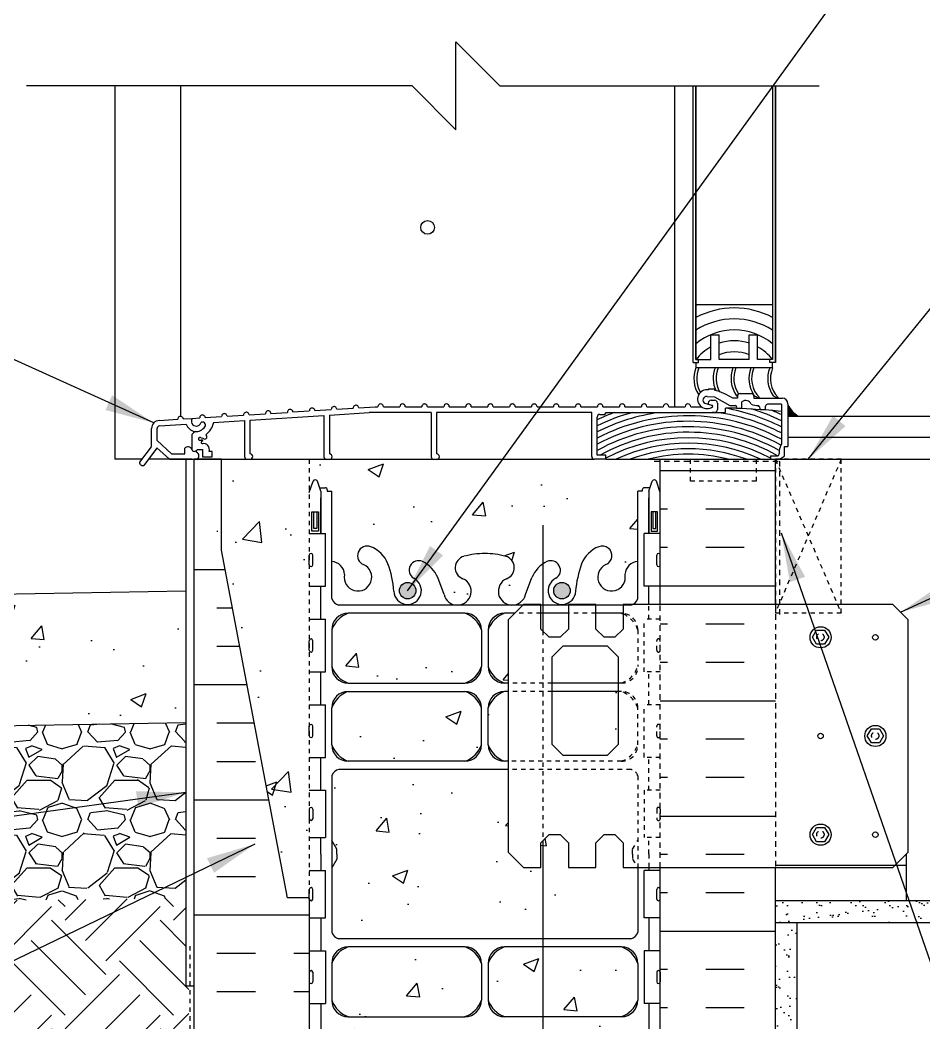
# Model space of a CAD drawing. Header units: inches. Extents: x 423 to 476.7, y 644.2 to 711.3.
# Drawn here: x 441.05 to 461.66, y 659.38 to 682.24 of the extents above; entities that cross this region are included whole.
import ezdxf

# ---------------------------------------------------------------- set-up
doc = ezdxf.new("R2010")
doc.units = ezdxf.units.IN
doc.header["$LTSCALE"] = 0.5
doc.header["$MEASUREMENT"] = 0
doc.linetypes.add('DASHED2', pattern=[0.375, 0.25, -0.125])
doc.linetypes.add('HIDDEN2', pattern=[0.1875, 0.125, -0.0625])
for name, color, linetype in [('HATCH', 12, 'Continuous'), ('Hidden2', 12, 'HIDDEN2'), ('line25', 2, 'Continuous'), ('LINE3', 3, 'Continuous'), ('LINE50', 5, 'Continuous'), ('LINE65', 3, 'Continuous'), ('LINE9', 9, 'Continuous'), ('TEXT', 4, 'Continuous'), ('Web_Edge', 9, 'Continuous')]:
    doc.layers.add(name, color=color, linetype=linetype)
doc.styles.add('DIM', font='romans.shx', dxfattribs={"width": 0.7})
doc.dimstyles.new('ext_12', dxfattribs={"dimscale": 12, "dimtxt": 0.09375, "dimasz": 0.09375, "dimexe": 0.09375, "dimexo": 0.0625, "dimgap": 0.0625, "dimtad": 1, "dimdec": 1, "dimzin": 3, "dimdsep": 46, "dimlunit": 4, "dimtxsty": 'DIM', "dimcen": 0.09, "dimdle": 0.09375, "dimclrt": 4, "dimadec": 0, "dimazin": 0, "dimtfac": 1, "dimtdec": 1, "dimtmove": 2, "dimatfit": 3, "dimfxl": 1, "dimfrac": 2, "dimtolj": 1, "dimtzin": 0, "dimarcsym": 0})
pattern_1 = [(50, (0, 0), (3.586301, -0.313761), [0.375, -4.125]), (355, (0, 0), (-0.693757, 3.76096), [0.3, -3.3]), (100.45144, (0.299, -0.026), (2.892544, 3.4472), [0.318701, -3.50571]), (46.1842, (0, 1), (5.336207, -0.827596), [0.5625, -6.1875]), (96.63564, (0.4447, 0.931), (4.67331, 4.870593), [0.47805, -5.25857]), (351.1842, (0, 1), (4.67331, 4.870593), [0.45, -4.95]), (21, (0.5, 0.75), (2.984535, -2.013094), [0.375, -4.125]), (326, (0.5, 0.75), (1.216577, 3.62575), [0.3, -3.3]), (71.45144, (0.7487, 0.5822), (4.201112, 1.612656), [0.318701, -3.50571]), (37.5, (0, 0), (0.0607993, 1.6644693), [0, -3.26, 0, -3.35, 0, -3.3125]), (7.5, (0, 0), (1.3153477, 1.9720586), [0, -1.91, 0, -3.185, 0, -1.2625]), (327.5, (-1.115, 0), (2.6691122, -0.1127744), [0, -1.25, 0, -3.9, 0, -5.175]), (317.5, (-1.615, 0), (2.915931, 0.500525), [0, -1.625, 0, -2.59, 0, -3.675])]

msp = doc.modelspace()

# ---------------------------------------------------------------- hatches: boundary and pattern name
at = {"layer": 'HATCH'}
h = msp.add_hatch(dxfattribs=at)
h.set_pattern_fill('AR-CONC', color=256, scale=0.5)
h.set_pattern_definition(pattern_1)
h.paths.add_polyline_path([(447.645, 672.228), (446.958, 672.228), (445.645, 672.228), (445.645, 670.156), (447.145, 662.228), (447.645, 662.228)])
h.paths.add_polyline_path([(444.833, 669.227), (427.282, 668.931), (427.282, 668.432), (426.282, 667.432), (428.282, 667.432), (427.282, 666.432), (427.282, 665.932), (444.833, 666.224)])
edge = h.paths.add_edge_path()
edge.add_line((455.645, 710.258), (452.801, 710.258))
edge.add_line((452.801, 710.258), (451.801, 711.258))
edge.add_line((451.801, 711.258), (451.801, 709.258))
edge.add_line((451.801, 709.258), (450.801, 710.258))
edge.add_line((450.801, 710.258), (447.645, 710.258))
edge.add_line((447.645, 710.258), (447.645, 707.485))
edge.add_arc((447.991, 707.846), 0.5, 226.2109, 246.4218)
edge.add_line((447.791, 707.388), (447.881, 707.388))
edge.add_line((447.881, 707.388), (447.881, 707.346))
edge.add_arc((447.741, 707.139), 0.25, 0, 55.9442, ccw=False)
edge.add_line((447.991, 707.139), (447.991, 707.071))
edge.add_arc((447.929, 707.071), 0.0625, -90, 0, ccw=False)
edge.add_line((447.929, 707.009), (447.881, 707.009))
edge.add_line((447.881, 707.009), (447.881, 706.939))
edge.add_line((447.881, 706.939), (447.986, 706.939))
edge.add_arc((447.864, 706.596), 0.364, 32.0424, 70.3387, ccw=False)
edge.add_arc((448.787, 707.207), 0.743, 214.228, 253.8107)
edge.add_spline(control_points=[(448.579, 706.493), (450.017, 706.173)], knot_values=[0, 0, 1, 1], degree=1, periodic=0)
edge.add_arc((450.573, 709.105), 2.984, 259.2546, 270.0995)
edge.add_line((450.578, 706.121), (451.645, 706.105))
edge.add_line((451.645, 706.105), (452.712, 706.121))
edge.add_arc((452.717, 709.105), 2.984, 269.9005, 280.7454)
edge.add_spline(control_points=[(453.273, 706.173), (454.711, 706.493)], knot_values=[0, 0, 1, 1], degree=1, periodic=0)
edge.add_arc((454.503, 707.207), 0.743, 286.1893, 325.772)
edge.add_arc((455.426, 706.596), 0.364, 109.6613, 147.9576, ccw=False)
edge.add_line((455.304, 706.939), (455.409, 706.939))
edge.add_line((455.409, 706.939), (455.409, 707.009))
edge.add_line((455.409, 707.009), (455.362, 707.009))
edge.add_arc((455.362, 707.071), 0.0625, 180, 270, ccw=False)
edge.add_line((455.299, 707.071), (455.299, 707.139))
edge.add_arc((455.549, 707.139), 0.25, 124.0558, 180, ccw=False)
edge.add_line((455.409, 707.346), (455.409, 707.388))
edge.add_line((455.409, 707.388), (455.499, 707.388))
edge.add_arc((455.299, 707.846), 0.5, 293.5782, 313.7891)
edge.add_line((455.645, 707.485), (455.645, 710.258))
h.paths.add_polyline_path([(455.645, 703.293, 0.088416), (455.499, 703.39), (455.409, 703.39), (455.409, 703.432, -0.249069), (455.299, 703.639), (455.299, 703.706, -0.414214), (455.362, 703.769), (455.409, 703.769), (455.409, 703.839), (455.304, 703.839, 0.085348), (454.975, 703.763, -0.669601), (454.842, 703.884, 2.087231), (454.408, 703.659, -1), (454.245, 703.25, -0.21345), (453.853, 703.639, -0.069923), (453.716, 704.283, 1.629604), (453.245, 703.982, -0.994662), (453.062, 703.587, -0.173075), (452.716, 703.954), (452.574, 704.341, 1.612474), (452.142, 703.981, -0.734872), (452.119, 703.47, -0.068475), (451.645, 703.408, -0.068475), (451.171, 703.47, -0.734872), (451.148, 703.981, 1.612474), (450.716, 704.341), (450.574, 703.954, -0.173075), (450.228, 703.587, -0.994662), (450.046, 703.982, 1.629604), (449.574, 704.283, -0.069923), (449.438, 703.639, -0.21345), (449.045, 703.25, -1), (448.882, 703.659, 2.087231), (448.448, 703.884, -0.669601), (448.316, 703.763, 0.085348), (447.986, 703.839), (447.881, 703.839), (447.881, 703.769), (447.929, 703.769, -0.414214), (447.991, 703.706), (447.991, 703.639, -0.249069), (447.881, 703.432), (447.881, 703.39), (447.791, 703.39, 0.088416), (447.645, 703.293), (447.645, 701.258), (447.645, 699.224, 0.088416), (447.791, 699.127), (447.881, 699.127), (447.881, 699.085, -0.249069), (447.991, 698.878), (447.991, 698.81, -0.414214), (447.929, 698.748), (447.881, 698.748), (447.881, 698.678), (447.986, 698.678, 0.085348), (448.316, 698.753, -0.669601), (448.448, 698.633, 2.087231), (448.882, 698.858, -1), (449.045, 699.266, -0.21345), (449.438, 698.877, -0.069923), (449.574, 698.233, 1.629604), (450.046, 698.534, -0.994662), (450.228, 698.929, -0.173075), (450.574, 698.562), (450.716, 698.176, 1.612474), (451.148, 698.535, -0.734872), (451.171, 699.046, -0.068475), (451.645, 699.108, -0.068475), (452.119, 699.046, -0.734872), (452.142, 698.535, 1.612474), (452.574, 698.176), (452.716, 698.562, -0.173075), (453.062, 698.929, -0.994662), (453.245, 698.534, 1.629604), (453.716, 698.233, -0.069923), (453.853, 698.877, -0.21345), (454.245, 699.266, -1), (454.408, 698.858, 2.087231), (454.842, 698.633, -0.669601), (454.975, 698.753, 0.085348), (455.304, 698.678), (455.409, 698.678), (455.409, 698.748), (455.362, 698.748, -0.414214), (455.299, 698.81), (455.299, 698.878, -0.249069), (455.409, 699.085), (455.409, 699.127), (455.499, 699.127, 0.088416), (455.645, 699.224), (455.645, 701.258)])
edge = h.paths.add_edge_path()
edge.add_arc((455.299, 694.671), 0.5, 46.2109, 66.4218)
edge.add_line((455.499, 695.129), (455.409, 695.129))
edge.add_line((455.409, 695.129), (455.409, 695.171))
edge.add_arc((455.549, 695.378), 0.25, 180, 235.9442, ccw=False)
edge.add_line((455.299, 695.378), (455.299, 695.445))
edge.add_arc((455.362, 695.445), 0.0625, 90, 180, ccw=False)
edge.add_line((455.362, 695.508), (455.409, 695.508))
edge.add_line((455.409, 695.508), (455.409, 695.578))
edge.add_line((455.409, 695.578), (455.304, 695.578))
edge.add_arc((455.426, 695.92), 0.364, 212.0424, 250.3387, ccw=False)
edge.add_arc((454.503, 695.309), 0.743, 34.228, 73.8107)
edge.add_spline(control_points=[(454.711, 696.023), (453.273, 696.344)], knot_values=[0, 0, 1, 1], degree=1, periodic=0)
edge.add_arc((452.717, 693.412), 2.984, 79.2546, 90.0995)
edge.add_line((452.712, 696.396), (451.645, 696.412))
edge.add_line((451.645, 696.412), (450.578, 696.396))
edge.add_arc((450.573, 693.412), 2.984, 89.9005, 100.7454)
edge.add_spline(control_points=[(450.017, 696.344), (448.579, 696.023)], knot_values=[0, 0, 1, 1], degree=1, periodic=0)
edge.add_arc((448.787, 695.309), 0.743, 106.1893, 145.772)
edge.add_arc((447.864, 695.92), 0.364, 289.6613, 327.9576, ccw=False)
edge.add_line((447.986, 695.578), (447.881, 695.578))
edge.add_line((447.881, 695.578), (447.881, 695.508))
edge.add_line((447.881, 695.508), (447.929, 695.508))
edge.add_arc((447.929, 695.445), 0.0625, 0, 90, ccw=False)
edge.add_line((447.991, 695.445), (447.991, 695.378))
edge.add_arc((447.741, 695.378), 0.25, 304.0558, 360, ccw=False)
edge.add_line((447.881, 695.171), (447.881, 695.129))
edge.add_line((447.881, 695.129), (447.791, 695.129))
edge.add_arc((447.991, 694.671), 0.5, 113.5782, 133.7891)
edge.add_line((447.645, 695.032), (447.645, 692.258))
edge.add_line((447.645, 692.258), (455.645, 692.258))
edge.add_line((455.645, 692.258), (455.645, 695.032))
h = msp.add_hatch(dxfattribs=at)
h.set_pattern_fill('INSUL', color=256, scale=7, style=0)
h.set_pattern_definition([(180, (3381.8066, 257.218), (0, 2.625), []), (180, (3381.8066, 258.093), (0, 2.625), [0.875, -0.875]), (180, (3381.8066, 258.968), (0, 2.625), [0.875, -0.875])])
h.paths.add_polyline_path([(458.27, 654.228), (457.833, 654.228), (457.833, 654.728), (456.333, 654.728), (456.333, 654.228), (455.645, 654.228), (455.645, 672.228), (456.333, 672.228), (456.333, 672.728), (457.833, 672.728), (457.833, 672.228), (458.27, 672.228)])
h = msp.add_hatch(dxfattribs=at)
h.set_pattern_fill('INSUL', color=256, scale=7, style=0)
h.set_pattern_definition([(0, (-2482.212, 202.4649), (0, 2.625), []), (0, (-2482.212, 203.3399), (0, 2.625), [0.875, -0.875]), (0, (-2482.212, 204.2149), (0, 2.625), [0.875, -0.875])])
edge = h.paths.add_edge_path()
edge.add_line((447.645, 662.228), (447.145, 662.228))
edge.add_line((447.145, 662.228), (445.395, 671.478))
edge.add_line((445.395, 671.478), (445.395, 672.228))
edge.add_line((445.395, 672.228), (445.02, 672.228))
edge.add_line((445.02, 672.228), (445.02, 654.228))
edge.add_line((445.02, 654.228), (445.458, 654.228))
edge.add_line((445.458, 654.228), (445.458, 654.728))
edge.add_line((445.458, 654.728), (446.958, 654.728))
edge.add_line((446.958, 654.728), (446.958, 654.228))
edge.add_line((446.958, 654.228), (447.395, 654.228))
edge.add_line((447.645, 662.228), (447.645, 654.228))
h = msp.add_hatch(dxfattribs=at)
h.set_pattern_fill('AR-CONC', color=256, scale=0.5)
h.set_pattern_definition(pattern_1)
h.paths.add_polyline_path([(455.135, 671.499), (455.235, 671.499), (455.235, 671.529, -0.414214), (455.285, 671.579), (455.411, 671.579), (455.454, 671.71, -0.725737), (455.56, 671.729), (455.645, 671.468), (455.645, 672.228), (454.406, 672.228), (454.145, 672.228), (447.645, 672.228), (447.645, 671.468), (447.724, 671.71, -0.725737), (447.83, 671.729), (447.879, 671.579), (448.005, 671.579, -0.414214), (448.055, 671.529), (448.055, 671.499), (448.155, 671.499), (448.155, 669.897, -0.380397), (448.448, 669.602, 2.087231), (448.882, 669.827, -1), (449.045, 670.236, -0.21345), (449.438, 669.846, -0.069923), (449.574, 669.203, 1.629604), (450.046, 669.504, -0.994662), (450.228, 669.898, -0.173075), (450.574, 669.532), (450.716, 669.145, 1.612474), (451.148, 669.504, -0.734872), (451.171, 670.015, -0.068475), (451.645, 670.078, -0.068475), (452.119, 670.015, -0.734872), (452.142, 669.504, 1.612474), (452.574, 669.145), (452.716, 669.532, -0.173075), (453.062, 669.898, -0.994662), (453.245, 669.504, 1.629604), (453.716, 669.203, -0.069923), (453.853, 669.846, -0.21345), (454.245, 670.236, -1), (454.408, 669.827, 2.087231), (454.842, 669.602, -0.380392), (455.135, 669.897)])
h.paths.add_polyline_path([(454.685, 667.728), (454.435, 667.978), (453.435, 667.978), (453.185, 667.728), (453.185, 667.126), (454.685, 667.126)])
h.paths.add_polyline_path([(454.685, 666.935), (453.185, 666.935), (453.185, 665.728), (453.435, 665.478), (454.435, 665.478), (454.685, 665.728)])
h.paths.add_polyline_path([(452.176, 666.935), (452.096, 666.935, 0.225652), (451.721, 666.56), (451.721, 665.719, 0.225652), (452.096, 665.344), (452.176, 665.344)])
h.paths.add_polyline_path([(451.569, 666.56, 0.225652), (451.194, 666.935), (448.53, 666.935, 0.225652), (448.155, 666.56), (448.155, 665.719, 0.225652), (448.53, 665.344), (451.194, 665.344, 0.225652), (451.569, 665.719)])
h.paths.add_polyline_path([(451.569, 668.342, 0.225652), (451.194, 668.717), (448.53, 668.717, 0.225652), (448.155, 668.342), (448.155, 667.501, 0.225652), (448.53, 667.126), (451.194, 667.126, 0.225652), (451.569, 667.501)])
h.paths.add_polyline_path([(452.176, 668.567), (452.326, 668.717), (452.096, 668.717, 0.225652), (451.721, 668.342), (451.721, 667.501, 0.225652), (452.096, 667.126), (452.176, 667.126)])
h.paths.add_polyline_path([(452.176, 665.157), (448.316, 665.157, 0.268156), (448.155, 665.009), (448.155, 663.54), (448.275, 663.34), (448.275, 663.228), (448.275, 663.115), (448.155, 662.915), (448.155, 661.446, 0.268156), (448.316, 661.298), (454.974, 661.298, 0.268138), (455.135, 661.446), (455.135, 662.915), (455.132, 662.92), (454.801, 662.92), (454.801, 663.483), (454.614, 663.67), (454.364, 663.67), (454.176, 663.483), (454.176, 662.92), (453.551, 662.92), (453.551, 663.483), (453.364, 663.67), (453.114, 663.67), (452.926, 663.483), (452.926, 662.92), (452.53, 662.92), (452.176, 663.274)])
h.paths.add_polyline_path([(451.569, 658.954, 0.225652), (451.194, 659.329), (448.53, 659.329, 0.225652), (448.155, 658.954), (448.155, 658.114, 0.225652), (448.53, 657.739), (451.194, 657.739, 0.225652), (451.569, 658.114)])
h.paths.add_polyline_path([(451.569, 660.736, 0.225652), (451.194, 661.111), (448.53, 661.111, 0.225652), (448.155, 660.736), (448.155, 659.895, 0.225652), (448.53, 659.52), (451.194, 659.52, 0.225652), (451.569, 659.895)])
h.paths.add_polyline_path([(455.135, 660.736, 0.225652), (454.76, 661.111), (452.096, 661.111, 0.225652), (451.721, 660.736), (451.721, 659.895, 0.225652), (452.096, 659.52), (454.76, 659.52, 0.225652), (455.135, 659.895)])
h.paths.add_polyline_path([(455.135, 658.954, 0.225652), (454.76, 659.329), (452.096, 659.329, 0.225652), (451.721, 658.954), (451.721, 658.114, 0.225652), (452.096, 657.739), (454.76, 657.739, 0.225652), (455.135, 658.114)])
h.paths.add_polyline_path([(455.235, 654.926), (455.235, 654.956), (455.135, 654.956), (455.135, 656.558, -0.380392), (454.842, 656.853, 2.087231), (454.408, 656.628, -1), (454.245, 656.22, -0.21345), (453.853, 656.609, -0.069923), (453.716, 657.253, 1.629604), (453.245, 656.951, -0.994662), (453.062, 656.557, -0.173075), (452.716, 656.923), (452.574, 657.31, 1.612474), (452.142, 656.951, -0.734872), (452.119, 656.44, -0.068475), (451.645, 656.378, -0.068475), (451.171, 656.44, -0.734872), (451.148, 656.951, 1.612474), (450.716, 657.31), (450.574, 656.923, -0.173075), (450.228, 656.557, -0.994662), (450.046, 656.951, 1.629604), (449.574, 657.253, -0.069923), (449.438, 656.609, -0.21345), (449.045, 656.22, -1), (448.882, 656.628, 2.087231), (448.448, 656.853, -0.380397), (448.155, 656.558), (448.155, 654.956), (448.055, 654.956), (448.055, 654.926, -0.414214), (448.005, 654.876), (447.879, 654.876), (447.836, 654.745, -0.725737), (447.73, 654.726), (447.645, 654.987), (447.645, 652.193, 0.088416), (447.791, 652.096), (447.881, 652.096), (447.881, 652.054, -0.249069), (447.991, 651.847), (447.991, 651.779, -0.414214), (447.929, 651.717), (447.881, 651.717), (447.881, 651.647), (447.986, 651.647, 0.085348), (448.316, 651.722, -0.669601), (448.448, 651.602, 2.087231), (448.882, 651.827, -1), (449.045, 652.236, -0.21345), (449.438, 651.846, -0.069923), (449.574, 651.203, 1.629604), (450.046, 651.504, -0.994662), (450.228, 651.898, -0.173075), (450.574, 651.532), (450.716, 651.145, 1.612474), (451.148, 651.504, -0.734872), (451.171, 652.015, -0.068475), (451.645, 652.078, -0.068475), (452.119, 652.015, -0.734872), (452.142, 651.504, 1.612474), (452.574, 651.145), (452.716, 651.532, -0.173075), (453.062, 651.898, -0.994662), (453.245, 651.504, 1.629604), (453.716, 651.203, -0.069923), (453.853, 651.846, -0.21345), (454.245, 652.236, -1), (454.408, 651.827, 2.087231), (454.842, 651.602, -0.669601), (454.975, 651.722, 0.085348), (455.304, 651.647), (455.409, 651.647), (455.409, 651.717), (455.362, 651.717, -0.414214), (455.299, 651.779), (455.299, 651.847, -0.249069), (455.409, 652.054), (455.409, 652.096), (455.499, 652.096, 0.088416), (455.645, 652.193), (455.645, 654.228), (455.645, 654.987), (455.566, 654.745, -0.725737), (455.46, 654.726), (455.411, 654.876), (455.285, 654.876, -0.414214)])
h = msp.add_hatch(dxfattribs=at)
h.set_pattern_fill('GRAVEL', color=256, scale=2, style=0)
h.set_pattern_definition([(228.0128, (1.44, 2), (-15.999996464, -18.000002683), [0.269072, -26.638176]), (184.9697, (1.26, 1.8), (24.000002103, 1.999982614), [0.461736, -45.71185]), (132.5104, (0.8, 1.76), (19.999981437, -22.000017348), [0.325576, -32.232064]), (267.2737, (0.02, 1.26), (1.999992035, 40.00000059), [0.420476, -41.627116]), (292.8337, (0, 0.84), (-10.000019811, 23.999992824), [0.41231, -40.818746]), (357.2737, (0.16, 0.46), (-40.00000059, 1.999992035), [0.420476, -41.627116]), (37.6942, (0.58, 0.44), (-26.000014691, -19.99998081), [0.556058, -55.049698]), (72.2553, (1.02, 0.78), (14.0000215254, 43.9999924625), [0.524976, -51.972642]), (121.4296, (1.18, 1.28), (-16.000016468, 25.999990073), [0.4219, -41.768146]), (175.2364, (0.96, 1.64), (22.000001893, -1.999983065), [0.481664, -23.601526]), (222.3974, (0.48, 1.68), (-24.000014702, -21.999984164), [0.622896, -61.66675]), (138.8141, (2, 1.24), (-14.000005894, 11.999994627), [0.212602, -21.047688]), (171.4692, (1.84, 1.38), (25.99999657, -4.00001582), [0.404474, -40.043022]), (225, (1.44, 1.44), (-2e-16, -2.0000006), [0.282842, -2.545584]), (203.1986, (1.3, 1.68), (9.99999946, 4.00000265), [0.152316, -15.07923]), (291.8014, (1.16, 1.62), (-1.99999982, 6.00000055), [0.215406, -10.554924]), (30.9638, (1.24, 1.42), (5.99999604, 4.00000497), [0.349858, -11.312046]), (161.5651, (1.54, 1.6), (4.00000087, -1.9999968), [0.252982, -6.071574]), (16.3895, (0, 1.62), (20.000004397, 5.99998542), [0.3544, -35.08569]), (70.3462, (0.34, 1.72), (-7.999990495, -22.000004271), [0.297322, -29.434816]), (293.1986, (1.54, 2), (-4.00000265, 9.99999946), [0.30463, -14.926916]), (343.6105, (1.66, 1.72), (-20.000004397, 5.99998542), [0.3544, -35.08569]), (339.444, (0, 0.38), (-10.00000369, 3.99999199), [0.34176, -16.746248]), (294.7751, (0.32, 0.26), (-9.999984378, 22.000006844), [0.286356, -28.349286]), (66.8014, (1.56, 0), (4.00000265, 9.99999946), [0.30463, -14.926916]), (17.354, (1.68, 0.28), (-26.000004038, -7.999989005), [0.335262, -33.190848]), (69.444, (0.58, 0), (-3.99999199, -10.00000369), [0.17088, -16.917128]), (101.3099, (1.44, 0), (-1.99999526, 8.0000015), [0.10198, -10.096058]), (165.9638, (1.42, 0.1), (6.0000011, -1.99999611), [0.41231, -7.8339]), (186.009, (1.02, 0.2), (19.999999502, 1.999998635), [0.3821, -37.827846]), (303.6901, (1.24, 1.24), (-2.00000267, 3.9999991), [0.288444, -6.922658]), (353.1572, (1.4, 1), (33.999998731, -4.000015996), [0.503588, -49.855126]), (60.9454, (1.9, 0.94), (-8.000000054, -14.00000077), [0.205912, -20.385348]), (90, (2, 1.12), (-2, 2), [0.12, -1.88]), (120.2564, (0.98, 0.26), (7.999989774, -14.000004912), [0.277848, -27.50704]), (48.0128, (0.84, 0.5), (15.999996464, 18.000002683), [0.538144, -26.369104]), (0, (1.2, 0.9), (2, 2), [0.52, -1.48]), (325.3048, (1.72, 0.9), (-19.999988518, 14.00001722), [0.316228, -31.306548]), (254.0546, (1.98, 0.72), (-1.99999978, -8.00000025), [0.291204, -14.269016]), (207.646, (1.9, 0.44), (-37.999991614, -20.000015426), [0.47413, -46.938948]), (175.4261, (1.48, 0.22), (-26.000001117, 1.999989602), [0.501598, -49.658148])])
h.paths.add_polyline_path([(427.284, 664.818), (435.175, 664.818), (435.175, 662.096), (444.833, 662.224), (444.833, 666.224), (427.282, 665.932), (427.282, 664.932)])
h = msp.add_hatch(dxfattribs=at)
h.set_pattern_fill('EARTH', color=256, scale=7, angle=45, style=0)
edge = h.paths.add_edge_path()
edge.add_line((438.716, 657.385), (437.67, 657.385))
edge.add_arc((403.189, 635.264), 40.967, 14.0755, 32.6818, ccw=False)
edge.add_line((442.926, 645.228), (444.895, 645.228))
edge.add_line((444.895, 645.228), (444.895, 660.224))
edge.add_line((444.895, 660.224), (444.833, 660.224))
edge.add_line((444.833, 660.224), (444.833, 662.224))
edge.add_line((444.833, 662.224), (435.266, 662.098))
edge.add_line((435.266, 662.098), (435.275, 660.736))
edge.add_arc((403.189, 635.264), 40.967, 34.9639, 38.4438, ccw=False)
edge.add_line((436.762, 658.741), (438.716, 658.741))
edge.add_line((438.716, 658.741), (438.716, 657.385))
h = msp.add_hatch(dxfattribs=at)
h.set_pattern_fill('AR-SAND', color=256, scale=0.25, style=0)
h.set_pattern_definition([(37.5, (458.4307, 655.85575), (-0.015748, 0.481706), [0, -0.38, 0, -0.425, 0, -0.40625]), (7.5, (458.4307, 655.85575), (0.442444, 0.705537), [0, -0.205, 0, -0.3425, 0, -0.13125]), (327.5, (458.1232, 655.85575), (0.778535, 0.001415), [0, -0.125, 0, -0.45, 0, -0.5875]), (317.5, (458.1232, 655.85575), (0.751532, 0.21942), [0, -0.0625, 0, -0.295, 0, -0.3375])])
h.paths.add_polyline_path([(458.77, 661.67), (458.27, 661.67), (458.27, 654.228), (458.27, 645.228), (458.77, 645.228)])
h.paths.add_polyline_path([(467.683, 661.67), (467.683, 662.17), (458.261, 662.17), (458.261, 661.67)])
at = {"layer": 'LINE3'}
for points in [[(453.591, 669.233, 1), (453.216, 669.233, 1)], [(453.216, 669.233, 1), (453.591, 669.233, 1)]]:
    msp.add_hatch(color=256, dxfattribs=at).paths.add_polyline_path(points)
at = {"layer": 'LINE65'}
msp.add_hatch(color=256, dxfattribs=at).paths.add_polyline_path([(450.074, 669.233, 1), (449.699, 669.233, 1)])
at = {"layer": 'LINE9'}
msp.add_hatch(color=0, dxfattribs=at).paths.add_polyline_path([(458.555, 673.465), (458.555, 673.215), (458.788, 673.215, -0.1174)])

# ---------------------------------------------------------------- linework, layer by layer
at = {"layer": 'HATCH', "color": 6, "linetype": 'DASHED2'}
for p, q in [((455.51, 672.186), (458.363, 672.186)), ((458.363, 672.186), (458.363, 668.679))]:
    msp.add_line(p, q, dxfattribs=at)
at = {"layer": 'HATCH', "linetype": 'DASHED2'}
for p, q in [((455.645, 662.92), (455.645, 668.92)), ((458.27, 668.92), (458.27, 662.92))]:
    msp.add_line(p, q, dxfattribs=at)
at = {"layer": 'HATCH', "linetype": 'HIDDEN2'}
msp.add_line((452.966, 668.318), (452.966, 663.522), dxfattribs=at)
at = {"layer": 'HATCH'}
for centre, radius, start, end in [((457.333, 673.82), 2.109, 113.6895, 114.5136), ((457.333, 673.82), 1.859, 61.9196, 118.0804), ((457.333, 673.82), 1.609, 57.0538, 122.9462), ((457.333, 673.82), 1.359, 49.9163, 130.0837), ((457.333, 673.82), 1.109, 118.6254, 142.0991), ((457.333, 673.82), 1.109, 71.9412, 108.0588), ((457.333, 673.82), 1.109, 37.9009, 61.3746), ((457.333, 673.82), 0.859, 66.4078, 113.5922), ((456.284, 668.724), 4.621, 98.141, 116.705), ((456.284, 668.724), 4.746, 105.453, 115.9484), ((456.284, 668.724), 4.871, 110.0966, 115.235), ((456.284, 668.724), 4.496, 61.8192, 117.5093), ((456.284, 668.724), 4.621, 62.6464, 81.859), ((456.284, 668.724), 4.746, 63.4244, 79.5351), ((456.284, 668.724), 4.871, 64.1576, 72.7487), ((456.284, 668.724), 4.996, 64.8499, 67.801), ((456.284, 668.724), 4.371, 61.1485, 118.3659), ((456.284, 668.724), 4.246, 60.8051, 119.2807), ((456.284, 668.724), 4.121, 60.4102, 119.1921), ((456.284, 668.724), 3.996, 61.958, 118.042), ((456.284, 668.724), 3.871, 64.8402, 115.1598), ((456.284, 668.724), 3.746, 69.2815, 110.7185), ((456.284, 668.724), 3.621, 75.3796, 104.6204)]:
    msp.add_arc(centre, radius, start, end, dxfattribs=at)
at = {"layer": 'Hidden2'}
for p, q in [((445.395, 672.228), (445.458, 672.228)), ((446.958, 672.228), (447.645, 672.228)), ((447.645, 672.228), (447.645, 662.228)), ((452.926, 668.717), (452.326, 668.717)), ((454.176, 668.717), (453.551, 668.717)), ((455.645, 668.583), (455.28, 668.583)), ((455.28, 667.383), (455.28, 668.583)), ((455.135, 668.342), (455.135, 667.501)), ((455.565, 667.873), (455.565, 668.093)), ((455.605, 668.133), (455.605, 668.133)), ((455.645, 667.873), (455.645, 668.093)), ((455.645, 668.038), (455.645, 668.038)), ((455.645, 667.928), (455.645, 667.928)), ((455.605, 667.833), (455.605, 667.833)), ((455.645, 667.383), (455.28, 667.383)), ((453.185, 667.126), (452.176, 667.126)), ((454.76, 667.126), (454.685, 667.126)), ((453.184, 666.935), (452.176, 666.935)), ((454.76, 666.935), (454.685, 666.935)), ((455.135, 665.719), (455.135, 666.56)), ((455.645, 666.633), (455.28, 666.633)), ((455.28, 665.433), (455.28, 666.633)), ((455.565, 665.923), (455.565, 666.143)), ((455.605, 666.183), (455.605, 666.183)), ((455.645, 665.923), (455.645, 666.143)), ((455.645, 666.088), (455.645, 666.088)), ((455.605, 665.883), (455.605, 665.883)), ((455.645, 665.978), (455.645, 665.978)), ((455.645, 665.433), (455.28, 665.433)), ((454.76, 665.344), (452.176, 665.344)), ((454.974, 665.157), (452.176, 665.157)), ((455.135, 665.009), (455.135, 662.92)), ((455.645, 664.683), (455.28, 664.683)), ((455.28, 664.683), (455.28, 663.603)), ((455.565, 664.253), (455.565, 664.033)), ((455.605, 664.293), (455.605, 664.293)), ((455.645, 664.253), (455.645, 664.033)), ((455.645, 664.198), (455.645, 664.198)), ((455.645, 664.088), (455.645, 664.088)), ((455.605, 663.993), (455.605, 663.993)), ((455.645, 663.603), (455.28, 663.603)), ((455.015, 663.34), (455.135, 663.54)), ((455.015, 663.34), (455.135, 663.54)), ((455.015, 663.228), (455.015, 663.34)), ((455.015, 663.228), (455.015, 663.34)), ((455.015, 663.228), (455.015, 663.115)), ((455.015, 663.228), (455.015, 663.115)), ((455.015, 663.115), (455.132, 662.92))]:
    msp.add_line(p, q, dxfattribs=at)
at = {"layer": 'Hidden2', "linetype": 'HIDDEN2'}
msp.add_line((444.926, 645.228), (444.926, 661.226), dxfattribs=at)
at = {"layer": 'Hidden2'}
for points in [[(455.385, 668.583), (455.385, 668.92)], [(455.385, 666.633), (455.385, 667.383)], [(455.385, 664.683), (455.385, 665.433)], [(455.385, 663.228), (455.385, 663.603)], [(455.385, 663.228), (455.385, 662.92)]]:
    msp.add_lwpolyline(points, dxfattribs=at)
for centre, radius, start, end in [((454.76, 668.342), 0.375, 360, 83.7263), ((454.553, 668.135), 0.617, 19.5682, 66.3285), ((455.605, 668.093), 0.04, 90, 180), ((455.605, 668.093), 0.04, 0, 90), ((455.605, 667.873), 0.04, 180, 270), ((455.605, 667.873), 0.04, 270, 0), ((454.553, 667.708), 0.617, 289.5682, 340.4318), ((454.76, 667.501), 0.375, 270, 0), ((454.553, 666.353), 0.617, 19.5682, 70.4318), ((454.76, 666.56), 0.375, 360, 90), ((455.605, 666.143), 0.04, 90, 180), ((455.605, 666.143), 0.04, 0, 90), ((455.605, 665.923), 0.04, 180, 270), ((455.605, 665.923), 0.04, 270, 0), ((454.553, 665.926), 0.617, 289.5682, 340.4318), ((454.76, 665.719), 0.375, 270, 0), ((454.926, 664.943), 0.219, 17.3917, 77.4322), ((455.605, 664.253), 0.04, 90, 180), ((455.605, 664.253), 0.04, 360, 90), ((455.605, 664.033), 0.04, 180, 270), ((455.605, 664.033), 0.04, 270, 0)]:
    msp.add_arc(centre, radius, start, end, dxfattribs=at)
at = {"layer": 'line25'}
for p, q in [((455.645, 668.92), (455.645, 672.228)), ((447.645, 670.533), (448.01, 670.533)), ((448.01, 669.333), (448.01, 670.533)), ((455.645, 670.533), (455.28, 670.533)), ((455.28, 669.333), (455.28, 670.533)), ((447.645, 669.333), (448.01, 669.333)), ((455.645, 669.333), (455.28, 669.333)), ((447.645, 668.583), (448.01, 668.583)), ((448.01, 667.383), (448.01, 668.583)), ((447.645, 667.383), (448.01, 667.383)), ((447.645, 666.633), (448.01, 666.633)), ((448.01, 665.433), (448.01, 666.633)), ((447.645, 665.433), (448.01, 665.433)), ((447.645, 664.683), (448.01, 664.683)), ((448.01, 664.683), (448.01, 663.603)), ((447.645, 663.603), (448.01, 663.603)), ((461.261, 662.17), (461.261, 663.234)), ((455.645, 654.228), (455.645, 662.92)), ((458.27, 662.978), (461.27, 662.978)), ((447.645, 662.853), (448.01, 662.853)), ((448.01, 661.773), (448.01, 662.853)), ((455.645, 662.853), (455.28, 662.853)), ((455.28, 661.773), (455.28, 662.853)), ((447.645, 662.228), (447.645, 645.228)), ((458.261, 662.17), (467.683, 662.17)), ((447.645, 661.773), (448.01, 661.773)), ((455.645, 661.773), (455.28, 661.773)), ((447.645, 661.023), (448.01, 661.023)), ((448.01, 661.023), (448.01, 659.823)), ((455.645, 661.023), (455.28, 661.023)), ((455.28, 661.023), (455.28, 659.823)), ((447.645, 659.823), (448.01, 659.823)), ((455.645, 659.823), (455.28, 659.823))]:
    msp.add_line(p, q, dxfattribs=at)
for points in [[(452.176, 668.567), (452.176, 663.274), (452.53, 662.92), (452.926, 662.92), (452.926, 663.483), (453.114, 663.67), (453.364, 663.67), (453.551, 663.483), (453.551, 662.92), (454.176, 662.92), (454.176, 663.483), (454.364, 663.67), (454.614, 663.67), (454.801, 663.483), (454.801, 662.92), (460.947, 662.92), (461.301, 663.274), (461.301, 668.567), (460.947, 668.92), (454.801, 668.92), (454.801, 668.358), (454.614, 668.17), (454.364, 668.17), (454.176, 668.358), (454.176, 668.92), (453.551, 668.92), (453.551, 668.358), (453.364, 668.17), (453.114, 668.17), (452.926, 668.358), (452.926, 668.92), (452.53, 668.92)], [(453.435, 665.478), (453.185, 665.728), (453.185, 667.728), (453.435, 667.978), (454.435, 667.978), (454.685, 667.728), (454.685, 665.728), (454.435, 665.478)]]:
    msp.add_lwpolyline(points, close=True, dxfattribs=at)
at = {"layer": 'LINE3'}
for p, q in [((452.966, 670.728), (452.966, 668.318)), ((452.966, 663.522), (452.966, 645.228))]:
    msp.add_line(p, q, dxfattribs=at)
msp.add_circle((453.404, 669.233), 0.188, dxfattribs=at)
msp.add_circle((453.404, 669.233), 0.188, dxfattribs=at)
at = {"layer": 'LINE50'}
for p, q in [((445.02, 654.228), (445.02, 672.228)), ((445.02, 672.228), (447.645, 672.228)), ((445.02, 672.228), (445.02, 672.228)), ((445.645, 672.228), (445.02, 672.228)), ((455.645, 672.228), (458.27, 672.228)), ((458.27, 672.228), (467.692, 672.228)), ((458.27, 668.92), (458.27, 672.228)), ((427.282, 668.931), (444.833, 669.227)), ((427.282, 665.932), (444.833, 666.224)), ((458.27, 654.228), (458.27, 662.92))]:
    msp.add_line(p, q, dxfattribs=at)
msp.add_lwpolyline([(447.645, 662.228), (447.145, 662.228), (445.645, 670.156), (445.645, 672.228)], dxfattribs=at)
at = {"layer": 'LINE65'}
msp.add_circle((449.886, 669.233), 0.188, dxfattribs=at)
at = {"layer": 'LINE9'}
for p, q in [((450.989, 679.743), (450.989, 681.743)), ((451.989, 680.743), (450.989, 681.743)), ((449.989, 680.743), (441.198, 680.743)), ((443.208, 680.743), (443.208, 672.228)), ((444.708, 680.743), (444.708, 673.206)), ((449.989, 680.743), (450.989, 679.743)), ((451.989, 680.743), (459.27, 680.743)), ((455.973, 680.743), (455.973, 673.428)), ((456.395, 674.439), (456.395, 680.743)), ((456.458, 680.743), (456.458, 674.501)), ((456.458, 674.501), (456.458, 680.743)), ((458.208, 680.743), (458.208, 674.501)), ((458.27, 674.439), (458.27, 680.743)), ((458.27, 680.743), (458.27, 674.439)), ((458.208, 675.751), (456.458, 675.751)), ((456.801, 674.501), (456.801, 675.064)), ((456.801, 675.064), (456.989, 675.064)), ((456.989, 674.501), (456.989, 675.064)), ((457.676, 674.501), (457.676, 675.064)), ((457.676, 675.064), (457.864, 675.064)), ((457.864, 674.501), (457.864, 675.064)), ((456.395, 674.439), (456.52, 674.439)), ((456.52, 674.501), (456.458, 674.501)), ((456.458, 674.501), (456.801, 674.501)), ((456.458, 674.439), (456.458, 674.314)), ((458.208, 674.314), (456.458, 674.314)), ((456.52, 674.439), (456.52, 674.501)), ((457.676, 674.501), (456.989, 674.501)), ((458.208, 674.501), (457.864, 674.501)), ((458.145, 674.439), (458.145, 674.501)), ((458.27, 674.439), (458.145, 674.439)), ((458.208, 674.314), (458.208, 674.439)), ((456.712, 673.662), (456.882, 673.65)), ((456.749, 673.836), (456.881, 673.836)), ((456.749, 673.836), (456.749, 673.811)), ((456.881, 673.836), (456.881, 673.803)), ((456.882, 673.65), (457.233, 673.456)), ((457.385, 673.677), (457.405, 673.666)), ((457.405, 673.667), (457.405, 673.62)), ((457.467, 673.729), (457.719, 673.729)), ((457.782, 673.667), (457.782, 673.621)), ((457.791, 673.677), (457.894, 673.621)), ((458.221, 673.677), (458.325, 673.621)), ((448.27, 673.371), (448.645, 673.395)), ((448.77, 673.403), (449.145, 673.427)), ((449.145, 673.427), (449.209, 673.428)), ((449.334, 673.428), (449.709, 673.428)), ((449.834, 673.428), (450.212, 673.428)), ((450.337, 673.428), (450.712, 673.428)), ((450.837, 673.428), (451.212, 673.428)), ((451.337, 673.428), (451.712, 673.428)), ((451.837, 673.428), (452.212, 673.428)), ((452.337, 673.428), (452.712, 673.428)), ((452.837, 673.428), (453.212, 673.428)), ((453.337, 673.428), (453.712, 673.428)), ((453.837, 673.428), (454.215, 673.428)), ((454.34, 673.428), (454.715, 673.428)), ((454.84, 673.428), (455.215, 673.428)), ((455.34, 673.428), (455.715, 673.428)), ((455.84, 673.428), (456.215, 673.428)), ((456.34, 673.428), (456.58, 673.428)), ((456.659, 673.505), (456.818, 673.465)), ((456.741, 673.511), (456.741, 673.484)), ((456.804, 673.573), (456.885, 673.573)), ((456.948, 673.511), (456.948, 673.361)), ((457.233, 673.456), (457.357, 673.456)), ((457.405, 673.62), (457.299, 673.62)), ((457.507, 673.391), (457.507, 673.54)), ((457.782, 673.621), (458.43, 673.621)), ((458.044, 673.362), (458.044, 673.442)), ((458.407, 673.484), (458.089, 673.484)), ((458.407, 673.484), (458.407, 672.582)), ((458.555, 673.496), (458.555, 672.52)), ((444.977, 673.161), (445.145, 673.172)), ((445.27, 673.18), (445.645, 673.204)), ((445.77, 673.211), (446.145, 673.235)), ((446.27, 673.243), (446.645, 673.267)), ((446.293, 673.12), (447.979, 673.227)), ((446.77, 673.275), (447.145, 673.299)), ((447.27, 673.307), (447.645, 673.331)), ((447.77, 673.339), (448.145, 673.363)), ((447.979, 673.227), (447.979, 672.287)), ((448.104, 673.235), (449.013, 673.294)), ((448.104, 673.235), (448.104, 672.35)), ((450.423, 673.294), (449.013, 673.294)), ((450.423, 673.294), (450.423, 672.287)), ((454.083, 673.294), (450.548, 673.294)), ((450.548, 673.294), (450.548, 672.35)), ((454.083, 672.29), (454.083, 673.294)), ((454.208, 672.321), (454.208, 673.189)), ((454.27, 673.252), (454.38, 673.252)), ((454.38, 673.252), (454.416, 673.298)), ((454.416, 673.298), (457.13, 673.298)), ((456.885, 673.298), (456.827, 673.298)), ((457.382, 673.391), (457.13, 673.391)), ((457.13, 673.298), (457.13, 673.391)), ((457.382, 673.391), (457.507, 673.391)), ((457.507, 673.391), (457.924, 673.362)), ((457.924, 673.362), (458.044, 673.362)), ((458.044, 673.362), (458.407, 673.326)), ((458.555, 673.215), (467.692, 673.215)), ((444.224, 673.114), (444.645, 673.14)), ((444.232, 672.991), (444.839, 673.032)), ((444.77, 673.148), (444.977, 673.161)), ((445.464, 673.067), (446.168, 673.112)), ((446.168, 673.112), (446.168, 672.29)), ((446.293, 672.353), (446.293, 673.12)), ((444.048, 672.551), (444.048, 672.932)), ((444.173, 672.656), (444.173, 672.929)), ((444.967, 672.794), (444.967, 672.451)), ((445.178, 672.717), (445.22, 672.709)), ((445.297, 672.769), (445.285, 672.788)), ((467.692, 672.728), (458.555, 672.728)), ((444.036, 672.514), (443.772, 672.165)), ((444.17, 672.489), (444.455, 672.228)), ((444.173, 672.656), (444.504, 672.353)), ((445.135, 672.662), (445.182, 672.662)), ((458.476, 672.308), (458.476, 672.52)), ((458.476, 672.52), (458.555, 672.52)), ((444.161, 672.472), (443.872, 672.09)), ((444.504, 672.353), (444.805, 672.353)), ((444.805, 672.353), (444.805, 672.48)), ((445.07, 672.429), (445.093, 672.451)), ((445.07, 672.388), (445.07, 672.429)), ((445.093, 672.451), (445.211, 672.451)), ((445.211, 672.451), (445.211, 672.284)), ((445.211, 672.284), (445.43, 672.284)), ((445.43, 672.409), (445.36, 672.409)), ((445.43, 672.284), (445.43, 672.409)), ((446.355, 672.29), (446.355, 672.29)), ((448.104, 672.35), (448.104, 672.35)), ((448.166, 672.287), (448.166, 672.287)), ((450.548, 672.35), (450.548, 672.35)), ((450.61, 672.287), (450.61, 672.287)), ((454.406, 672.321), (454.208, 672.321)), ((454.406, 672.228), (454.406, 672.321)), ((458.163, 672.307), (458.163, 672.228)), ((458.163, 672.307), (458.325, 672.307)), ((458.355, 672.428), (458.355, 672.36)), ((443.819, 672.228), (443.208, 672.228)), ((444.977, 672.228), (443.976, 672.228)), ((444.455, 672.228), (445.081, 672.228)), ((444.833, 672.228), (444.833, 660.224)), ((446.23, 672.228), (446.293, 672.228)), ((447.645, 672.228), (454.145, 672.228)), ((448.041, 672.228), (448.104, 672.228)), ((450.485, 672.228), (450.548, 672.228)), ((454.406, 672.228), (454.145, 672.228)), ((454.406, 672.228), (458.163, 672.228)), ((458.163, 672.228), (458.163, 672.228)), ((458.163, 672.228), (458.319, 672.228)), ((447.645, 669.823), (447.645, 670.043)), ((447.645, 669.988), (447.645, 669.988)), ((447.685, 670.083), (447.685, 670.083)), ((447.725, 669.823), (447.725, 670.043)), ((455.565, 669.823), (455.565, 670.043)), ((455.605, 670.083), (455.605, 670.083)), ((455.645, 669.823), (455.645, 670.043)), ((455.645, 669.988), (455.645, 669.988)), ((447.645, 669.878), (447.645, 669.878)), ((447.685, 669.783), (447.685, 669.783)), ((455.605, 669.783), (455.605, 669.783)), ((455.645, 669.878), (455.645, 669.878)), ((447.645, 667.873), (447.645, 668.093)), ((447.645, 668.038), (447.645, 668.038)), ((447.645, 667.928), (447.645, 667.928)), ((447.685, 668.133), (447.685, 668.133)), ((447.725, 667.873), (447.725, 668.093)), ((447.685, 667.833), (447.685, 667.833)), ((447.645, 665.923), (447.645, 666.143)), ((447.645, 666.088), (447.645, 666.088)), ((447.685, 666.183), (447.685, 666.183)), ((447.725, 665.923), (447.725, 666.143)), ((447.645, 665.978), (447.645, 665.978)), ((447.685, 665.883), (447.685, 665.883)), ((447.645, 664.253), (447.645, 664.033)), ((447.685, 664.293), (447.685, 664.293)), ((447.725, 664.253), (447.725, 664.033)), ((447.645, 664.198), (447.645, 664.198)), ((447.645, 664.088), (447.645, 664.088)), ((447.685, 663.993), (447.685, 663.993)), ((447.645, 662.203), (447.645, 662.423)), ((447.685, 662.463), (447.685, 662.463)), ((447.725, 662.203), (447.725, 662.423)), ((455.565, 662.203), (455.565, 662.423)), ((455.605, 662.463), (455.605, 662.463)), ((455.645, 662.203), (455.645, 662.423)), ((447.645, 662.368), (447.645, 662.368)), ((447.645, 662.258), (447.645, 662.258)), ((455.645, 662.368), (455.645, 662.368)), ((455.645, 662.258), (455.645, 662.258)), ((447.685, 662.163), (447.685, 662.163)), ((455.605, 662.163), (455.605, 662.163)), ((458.261, 661.67), (467.683, 661.67)), ((458.77, 645.228), (458.77, 661.67)), ((447.645, 660.533), (447.645, 660.313)), ((447.645, 660.478), (447.645, 660.478)), ((447.645, 660.368), (447.645, 660.368)), ((447.685, 660.573), (447.685, 660.573)), ((447.725, 660.533), (447.725, 660.313)), ((455.565, 660.533), (455.565, 660.313)), ((455.605, 660.573), (455.605, 660.573)), ((455.645, 660.533), (455.645, 660.313)), ((455.645, 660.478), (455.645, 660.478)), ((455.645, 660.368), (455.645, 660.368)), ((444.833, 660.224), (445.02, 660.224)), ((447.685, 660.273), (447.685, 660.273)), ((455.605, 660.273), (455.605, 660.273))]:
    msp.add_line(p, q, dxfattribs=at)
at = {"layer": 'LINE9', "linetype": 'HIDDEN2'}
for p, q in [((458.27, 672.228), (459.77, 668.728)), ((459.77, 672.228), (458.27, 668.728))]:
    msp.add_line(p, q, dxfattribs=at)
at = {"layer": 'LINE9', "linetype": 'DASHED2', "ltscale": 0.15}
msp.add_lwpolyline([(457.833, 672.228), (457.833, 672.228), (457.833, 671.728), (456.333, 671.728), (456.333, 672.228), (456.333, 672.228)], dxfattribs=at)
at = {"layer": 'LINE9', "linetype": 'HIDDEN2'}
msp.add_lwpolyline([(458.27, 668.728), (459.77, 668.728), (459.77, 672.228), (458.27, 672.228)], close=True, dxfattribs=at)
at = {"layer": 'LINE9'}
for points in [[(459.394, 668.33), (459.486, 668.17), (459.394, 668.01), (459.209, 668.01), (459.117, 668.17), (459.209, 668.33)], [(460.644, 666.08), (460.736, 665.92), (460.644, 665.76), (460.459, 665.76), (460.367, 665.92), (460.459, 666.08)], [(459.394, 663.83), (459.486, 663.67), (459.394, 663.51), (459.209, 663.51), (459.117, 663.67), (459.209, 663.83)]]:
    msp.add_lwpolyline(points, close=True, dxfattribs=at)
for centre, radius in [((450.34, 677.515), 0.156), ((459.301, 668.17), 0.241), ((460.551, 668.17), 0.0625), ((460.551, 665.92), 0.241), ((459.301, 665.92), 0.0625), ((459.301, 663.67), 0.241), ((460.551, 663.67), 0.0625)]:
    msp.add_circle(centre, radius, dxfattribs=at)
at = {"layer": 'LINE9', "linetype": 'DASHED2'}
for centre in [(459.297, 668.174), (460.547, 665.924), (459.297, 663.674)]:
    msp.add_circle(centre, 0.0843, dxfattribs=at)
at = {"layer": 'LINE9'}
for centre, radius, start, end in [((457.095, 674.071), 0.682, 159.1898, 212.7929), ((457.095, 674.071), 0.619, 156.9756, 210.7012), ((457.535, 674.071), 0.682, 159.1898, 203.8954), ((457.535, 674.071), 0.619, 156.9756, 209.0988), ((457.941, 674.071), 0.682, 159.1898, 215.302), ((457.941, 674.071), 0.619, 156.9756, 214.7243), ((458.347, 674.071), 0.682, 159.1898, 215.302), ((458.347, 674.071), 0.619, 156.9756, 224.5719), ((458.778, 674.071), 0.682, 159.1898, 215.302), ((458.778, 674.071), 0.619, 156.9756, 224.5719), ((456.711, 673.599), 0.215, 79.9817, 308.5199), ((456.705, 673.577), 0.0852, 85.2075, 237.1548), ((456.569, 672.522), 1.318, 56.3718, 76.3009), ((457.467, 673.667), 0.0625, 90, 180), ((457.719, 673.667), 0.0625, 0, 90), ((457.881, 673.643), 0.026, 301.1765, 344.9779), ((458.311, 673.643), 0.026, 301.1765, 344.9779), ((447.708, 673.335), 0.0625, 3.6575, 183.6575), ((448.208, 673.367), 0.0625, 3.6575, 183.6575), ((448.708, 673.399), 0.0625, 3.6575, 183.6575), ((449.271, 673.428), 0.0625, 0, 180), ((449.771, 673.428), 0.0625, 0, 180), ((450.274, 673.428), 0.0625, 0, 180.7948), ((450.774, 673.428), 0.0625, 0, 180), ((451.274, 673.428), 0.0625, 0, 180), ((451.774, 673.428), 0.0625, 0, 180), ((452.274, 673.428), 0.0625, 359.9903, 180.0073), ((452.774, 673.428), 0.0625, 359.9806, 180.017), ((453.274, 673.428), 0.0625, 359.9708, 180.0267), ((453.774, 673.428), 0.0625, 359.9611, 180.0365), ((454.277, 673.428), 0.0625, 0, 180.7948), ((454.777, 673.428), 0.0625, 0, 180), ((455.277, 673.428), 0.0625, 0, 180), ((455.777, 673.428), 0.0625, 0, 180), ((456.277, 673.428), 0.0625, 0, 180), ((456.804, 673.511), 0.0625, 90, 180), ((456.804, 673.426), 0.0416, 6.4373, 70.6026), ((456.885, 673.511), 0.0625, 0, 90), ((457.344, 673.413), 0.0443, 329.473, 72.9335), ((457.59, 673.432), 0.137, 22.5998, 127.238), ((457.867, 673.829), 0.376, 246.3604, 272.6427), ((457.836, 673.378), 0.0892, 349.8778, 57.1837), ((458.098, 673.429), 0.0556, 99.617, 166.9135), ((458.43, 673.496), 0.125, 0, 90), ((459.196, 673.83), 0.738, 209.6214, 236.4048), ((444.708, 673.144), 0.0625, 3.6575, 183.6575), ((445.208, 673.176), 0.0625, 3.6575, 183.6575), ((445.708, 673.207), 0.0625, 3.6575, 183.6575), ((446.208, 673.239), 0.0625, 3.6575, 183.6575), ((446.708, 673.271), 0.0625, 3.6575, 183.6575), ((447.208, 673.303), 0.0625, 3.6575, 183.6575), ((454.27, 673.189), 0.0625, 90, 180), ((456.885, 673.361), 0.0625, 270, 0), ((444.232, 672.93), 0.184, 92.5811, 180.4378), ((444.236, 672.929), 0.0625, 93.6575, 180), ((445.065, 673.096), 0.235, 195.7334, 328.0785), ((445.065, 673.096), 0.11, 143.5559, 340.2897), ((445.212, 673.011), 0.0651, 323.0489, 132.5032), ((444.989, 673.174), 0.487, 307.565, 347.29), ((445.147, 672.655), 0.227, 114.7233, 142.1667), ((445.151, 672.694), 0.0351, 40.7628, 243.4914), ((445.26, 672.738), 0.0486, 216.5658, 39.4614), ((443.986, 672.551), 0.0625, 322.9046, 0), ((444.111, 672.509), 0.0625, 322.9046, 341.4523), ((444.878, 672.415), 0.0972, 22.8472, 138.4467), ((445.208, 672.611), 0.029, 71.3774, 265.7804), ((445.195, 672.644), 0.0227, 345.2036, 125.9145), ((445.231, 672.449), 0.136, 342.9815, 100.6836), ((458.928, 672.318), 0.583, 153.1244, 169.2016), ((445.025, 672.47), 0.0609, 198.3888, 317.9931), ((445.042, 672.305), 0.0872, 297.0274, 70.906), ((446.23, 672.29), 0.0625, 180, 270), ((446.293, 672.29), 0.0625, 0, 90), ((446.293, 672.29), 0.0625, 270, 0), ((448.037, 672.285), 0.058, 178.1627, 274.4394), ((448.104, 672.287), 0.0625, 0, 90), ((448.108, 672.285), 0.058, 265.5606, 1.8373), ((450.481, 672.285), 0.058, 178.1627, 274.4394), ((450.548, 672.287), 0.0625, 0, 90), ((450.552, 672.285), 0.058, 265.5606, 1.8373), ((454.145, 672.29), 0.0625, 180, 270), ((458.291, 672.475), 0.249, 276.3937, 317.9607), ((458.308, 672.351), 0.0474, 291.5565, 10.2799), ((443.845, 672.158), 0.0736, 174.764, 291.0453), ((447.685, 670.043), 0.04, 90, 180), ((447.685, 670.043), 0.04, 360, 90), ((455.605, 670.043), 0.04, 90, 180), ((455.605, 670.043), 0.04, 0, 90), ((447.685, 669.823), 0.04, 180, 270), ((447.685, 669.823), 0.04, 270, 0), ((455.605, 669.823), 0.04, 180, 270), ((455.605, 669.823), 0.04, 270, 0), ((447.685, 668.093), 0.04, 90, 180), ((447.685, 668.093), 0.04, 360, 90), ((447.685, 667.873), 0.04, 180, 270), ((447.685, 667.873), 0.04, 270, 0), ((447.685, 666.143), 0.04, 90, 180), ((447.685, 666.143), 0.04, 360, 90), ((447.685, 665.923), 0.04, 180, 270), ((447.685, 665.923), 0.04, 270, 0), ((447.685, 664.253), 0.04, 90, 180), ((447.685, 664.253), 0.04, 0, 90), ((447.685, 664.033), 0.04, 180, 270), ((447.685, 664.033), 0.04, 270, 0), ((447.685, 662.423), 0.04, 90, 180), ((447.685, 662.423), 0.04, 360, 90), ((455.605, 662.423), 0.04, 90, 180), ((455.605, 662.423), 0.04, 0, 90), ((447.685, 662.203), 0.04, 180, 270), ((447.685, 662.203), 0.04, 270, 0), ((455.605, 662.203), 0.04, 180, 270), ((455.605, 662.203), 0.04, 270, 0), ((447.685, 660.533), 0.04, 90, 180), ((447.685, 660.533), 0.04, 0, 90), ((455.605, 660.533), 0.04, 90, 180), ((455.605, 660.533), 0.04, 360, 90), ((447.685, 660.313), 0.04, 180, 270), ((447.685, 660.313), 0.04, 270, 0), ((455.605, 660.313), 0.04, 180, 270), ((455.605, 660.313), 0.04, 270, 0)]:
    msp.add_arc(centre, radius, start, end, dxfattribs=at)
at = {"layer": 'Web_Edge'}
for p, q in [((447.645, 671.468), (447.73, 671.729)), ((447.905, 671.499), (447.83, 671.729)), ((447.879, 671.579), (448.005, 671.579)), ((455.411, 671.579), (455.285, 671.579)), ((455.385, 671.499), (455.46, 671.729)), ((455.645, 671.468), (455.56, 671.729)), ((447.905, 671.499), (447.905, 670.533)), ((448.045, 671.529), (448.045, 671.529)), ((448.055, 671.529), (448.055, 671.529)), ((448.055, 671.529), (448.055, 671.499)), ((448.055, 671.499), (448.155, 671.499)), ((448.155, 669.052), (448.155, 671.499)), ((455.235, 671.499), (455.135, 671.499)), ((455.135, 669.052), (455.135, 671.499)), ((455.235, 671.529), (455.235, 671.529)), ((455.235, 671.529), (455.235, 671.499)), ((455.385, 671.499), (455.385, 670.533)), ((450.716, 669.145), (450.574, 669.532)), ((452.574, 669.145), (452.716, 669.532)), ((452.513, 668.904), (448.316, 668.904)), ((452.926, 668.904), (452.513, 668.904)), ((453.551, 668.904), (452.926, 668.904)), ((454.176, 668.904), (453.551, 668.904)), ((454.801, 668.904), (454.176, 668.904)), ((454.974, 668.904), (454.801, 668.904)), ((451.194, 668.717), (448.53, 668.717)), ((452.326, 668.717), (452.096, 668.717)), ((453.551, 668.717), (452.926, 668.717)), ((454.76, 668.717), (454.176, 668.717)), ((448.155, 668.342), (448.155, 667.501)), ((451.569, 668.342), (451.569, 667.501)), ((451.721, 668.342), (451.721, 667.502)), ((448.53, 667.126), (451.194, 667.126)), ((452.176, 667.126), (452.096, 667.126)), ((454.685, 667.126), (453.185, 667.126)), ((448.53, 666.935), (451.194, 666.935)), ((452.176, 666.935), (452.096, 666.935)), ((454.685, 666.935), (453.185, 666.935)), ((448.155, 665.719), (448.155, 666.56)), ((451.569, 665.719), (451.569, 666.56)), ((451.721, 665.718), (451.721, 666.559)), ((451.194, 665.344), (448.53, 665.344)), ((452.176, 665.344), (452.096, 665.344)), ((448.155, 665.009), (448.155, 661.446)), ((452.176, 665.157), (448.316, 665.157)), ((448.275, 663.34), (448.155, 663.54)), ((448.275, 663.34), (448.155, 663.54)), ((448.275, 663.228), (448.275, 663.34)), ((448.275, 663.228), (448.275, 663.34)), ((448.275, 663.115), (448.155, 662.915)), ((448.275, 663.115), (448.155, 662.915)), ((448.275, 663.228), (448.275, 663.115)), ((448.275, 663.228), (448.275, 663.115)), ((455.132, 662.92), (455.135, 662.915)), ((455.135, 662.92), (455.135, 661.446)), ((454.974, 661.298), (448.316, 661.298)), ((451.194, 661.111), (448.53, 661.111)), ((454.76, 661.111), (452.096, 661.111)), ((448.155, 660.736), (448.155, 659.895)), ((451.569, 660.736), (451.569, 659.895)), ((451.721, 660.737), (451.721, 659.896)), ((455.135, 660.736), (455.135, 659.895)), ((448.53, 659.52), (451.194, 659.52)), ((454.76, 659.52), (452.096, 659.52))]:
    msp.add_line(p, q, dxfattribs=at)
for points in [[(447.905, 670.533), (447.905, 671.349)], [(455.385, 670.533), (455.385, 671.349)], [(447.905, 668.583), (447.905, 669.333)], [(455.385, 668.92), (455.385, 669.333)], [(447.905, 666.633), (447.905, 667.383)], [(447.905, 664.683), (447.905, 665.433)], [(447.905, 663.228), (447.905, 663.603)], [(447.905, 663.228), (447.905, 662.853)], [(455.385, 662.92), (455.385, 662.853)], [(447.905, 661.773), (447.905, 661.023)], [(455.385, 661.773), (455.385, 661.023)], [(447.905, 659.823), (447.905, 659.073)], [(455.385, 659.823), (455.385, 659.073)]]:
    msp.add_lwpolyline(points, dxfattribs=at)
for points in [[(447.855, 670.589), (447.705, 670.589), (447.705, 671.029), (447.855, 671.029)], [(447.815, 670.649), (447.745, 670.649), (447.745, 671.029), (447.815, 671.029)], [(455.435, 670.589), (455.585, 670.589), (455.585, 671.029), (455.435, 671.029)], [(455.475, 670.649), (455.545, 670.649), (455.545, 671.029), (455.475, 671.029)]]:
    msp.add_lwpolyline(points, close=True, dxfattribs=at)
for centre, radius, start, end in [((447.78, 671.702), 0.0567, 28.0725, 151.9275), ((448.005, 671.529), 0.05, 0, 90), ((455.285, 671.529), 0.05, 90, 180), ((455.51, 671.702), 0.0567, 28.0725, 151.9275), ((448.964, 670.031), 0.22, 68.1963, 248.1963), ((448.806, 669.602), 0.677, 21.1239, 69.3197), ((454.484, 669.602), 0.677, 110.6803, 158.8761), ((454.326, 670.031), 0.22, 291.8037, 111.8037), ((451.239, 669.756), 0.268, 104.7892, 250.0338), ((451.634, 668.324), 1.754, 89.6229, 105.2918), ((451.657, 668.324), 1.754, 74.7082, 90.3771), ((452.051, 669.756), 0.268, 289.9662, 75.2108), ((448.136, 669.585), 0.313, 3.1389, 86.4456), ((448.755, 669.54), 0.314, 168.5886, 66.1916), ((447.215, 669.037), 2.365, 4.3895, 20.0015), ((450.138, 669.7), 0.217, 65.5264, 238.537), ((449.887, 669.23), 0.75, 23.6938, 62.9705), ((453.403, 669.23), 0.75, 117.0295, 156.3062), ((453.152, 669.7), 0.217, 301.463, 114.4736), ((456.075, 669.037), 2.365, 159.9985, 175.6105), ((454.535, 669.54), 0.314, 113.8084, 11.4114), ((455.154, 669.585), 0.313, 93.5554, 176.8611), ((449.886, 669.233), 0.314, 182.7357, 63.9348), ((453.404, 669.233), 0.314, 116.0652, 357.2643), ((451.021, 669.218), 0.314, 193.4146, 66.1916), ((452.269, 669.218), 0.314, 113.8084, 346.5854), ((448.364, 669.118), 0.219, 197.3882, 257.4322), ((454.926, 669.118), 0.219, 282.5678, 342.6083), ((448.737, 668.135), 0.617, 109.5682, 160.4318), ((448.53, 668.342), 0.375, 90, 180), ((450.987, 668.135), 0.617, 19.5682, 70.4318), ((451.194, 668.342), 0.375, 360, 90), ((452.303, 668.135), 0.617, 109.5682, 160.4318), ((452.096, 668.342), 0.375, 90, 180), ((454.76, 668.342), 0.375, 83.7263, 90), ((454.553, 668.135), 0.617, 66.3409, 70.4318), ((448.737, 667.708), 0.617, 199.5682, 250.4318), ((448.53, 667.501), 0.375, 180, 270), ((450.987, 667.708), 0.617, 289.5682, 340.4318), ((451.194, 667.501), 0.375, 270, 0), ((452.303, 667.708), 0.617, 199.5682, 250.4318), ((452.096, 667.501), 0.375, 180, 270), ((448.737, 666.353), 0.617, 109.5682, 160.4318), ((448.53, 666.56), 0.375, 90, 180), ((450.987, 666.353), 0.617, 19.5682, 70.4318), ((451.194, 666.56), 0.375, 360, 90), ((452.303, 666.353), 0.617, 109.5682, 160.4318), ((452.096, 666.56), 0.375, 90, 180), ((448.737, 665.926), 0.617, 199.5682, 250.4318), ((448.53, 665.719), 0.375, 180, 270), ((450.987, 665.926), 0.617, 289.5682, 340.4318), ((451.194, 665.719), 0.375, 270, 0), ((452.303, 665.926), 0.617, 199.5682, 250.4318), ((452.096, 665.719), 0.375, 180, 270), ((448.364, 664.943), 0.219, 102.5678, 162.612), ((448.364, 661.512), 0.219, 197.388, 257.4322), ((454.926, 661.512), 0.219, 282.5678, 342.6083), ((448.737, 660.529), 0.617, 109.5682, 160.4318), ((448.53, 660.736), 0.375, 90, 180), ((450.987, 660.529), 0.617, 19.5682, 70.4318), ((451.194, 660.736), 0.375, 360, 90), ((452.303, 660.529), 0.617, 109.5682, 160.4318), ((452.096, 660.736), 0.375, 90, 180), ((454.553, 660.529), 0.617, 19.5682, 70.4318), ((454.76, 660.736), 0.375, 360, 90), ((448.737, 660.102), 0.617, 199.5682, 250.4318), ((448.53, 659.895), 0.375, 180, 270), ((450.987, 660.102), 0.617, 289.5682, 340.4318), ((451.194, 659.895), 0.375, 270, 0), ((452.303, 660.102), 0.617, 199.5682, 250.4318), ((452.096, 659.895), 0.375, 180, 270), ((454.553, 660.102), 0.617, 289.5682, 340.4318), ((454.76, 659.895), 0.375, 270, 0)]:
    msp.add_arc(centre, radius, start, end, dxfattribs=at)

# ---------------------------------------------------------------- leaders
at = {"layer": 'TEXT'}
for points, override in [([(449.886, 669.233), (461.268, 684.959), (471.421, 684.959)], {"dimgap": 0.0625, "dimtad": 0}), ([(459.02, 672.228), (464.188, 678.61), (465.46, 678.61)], {"dimtad": 0}), ([(444.099, 673.057), (434.877, 677.231), (433.236, 677.231)], {"dimgap": 0.0625, "dimtad": 0}), ([(458.406, 670.55), (463.136, 656.919), (465.018, 656.919)], {"dimtad": 0}), ([(444.833, 664.632), (436.494, 663.483), (434.621, 663.483)], {"dimgap": 0.0625, "dimtad": 0}), ([(446.405, 663.456), (438.066, 659.425), (435.68, 659.425)], {"dimgap": 0.0625, "dimtad": 0})]:
    msp.add_leader(points, dimstyle='ext_12', override=override, dxfattribs=at)
msp.add_leader([(461.124, 668.744), (468.441, 672.104), (469.317, 672.104)], dimstyle='ext_12', dxfattribs=at)

doc.saveas('drawing.dxf')
